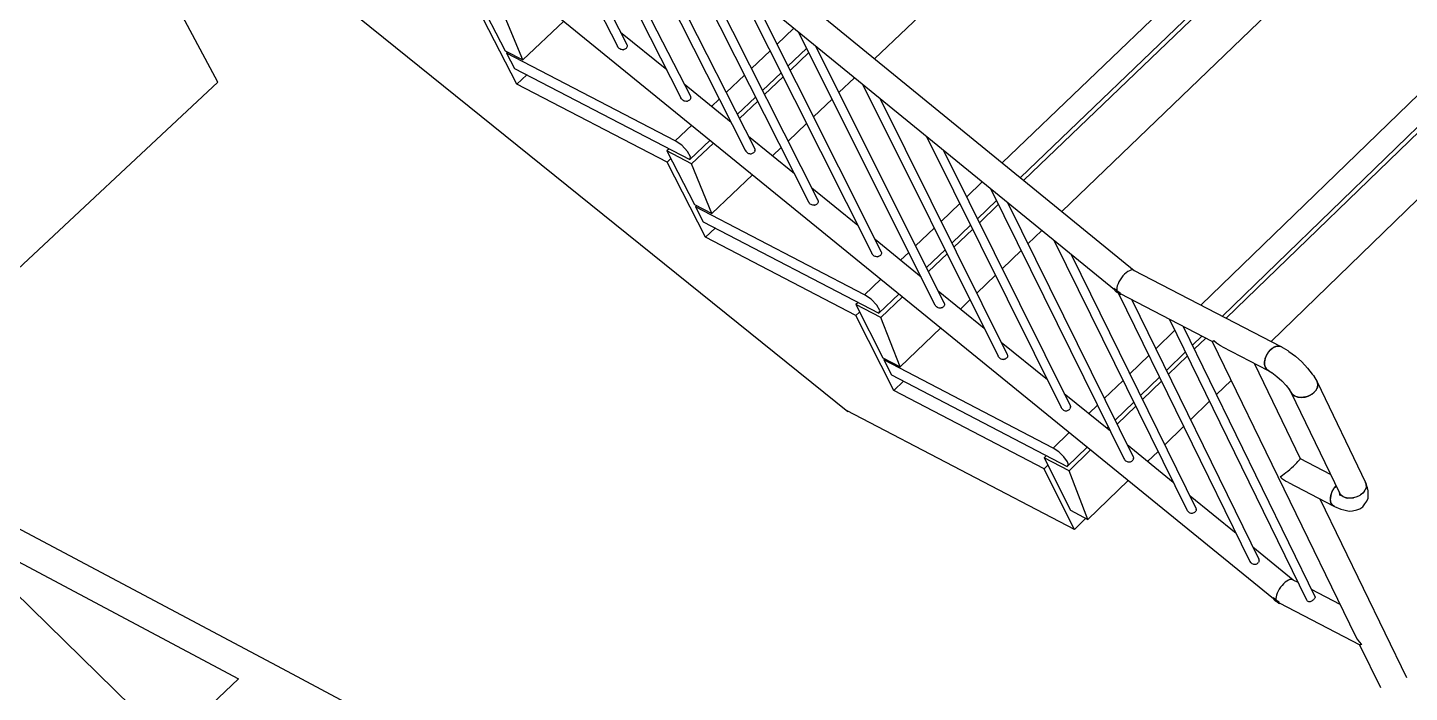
# Model space of a CAD drawing. Header units: millimetres. Extents: x 13967 to 26400, y -11617 to -3396.
# Drawn here: x 15631 to 16249, y -6576 to -6279 of the extents above; entities that cross this region are included whole.
import ezdxf

# ---------------------------------------------------------------- set-up
doc = ezdxf.new("R2010")
doc.units = ezdxf.units.MM
doc.header["$MEASUREMENT"] = 0
for name, color, linetype in [('NewA-Ee_25_10-M_WallsInternal', 7, 'Continuous'), ('NewA-Ee_30_40-M_Floors', 7, 'Continuous'), ('NewA-Ee_35_10-M_StairsInternal', 7, 'Continuous'), ('NewA-Ss_25_15_60_05-M_BalustradeAndGuardingSystems', 7, 'Continuous')]:
    doc.layers.add(name, color=color, linetype=linetype)

# ---------------------------------------------------------------- blocks, each defined once
blk = doc.blocks.new('Section Elem_60_1', base_point=(20019.04, -7720.32))
at = {"layer": 'NewA-Ee_25_10-M_WallsInternal', "linetype": 'Continuous'}
blk.add_line((15744.77, -6565.49), (15804.26, -6597.09), dxfattribs=at)
blk = doc.blocks.new('Section Elem_84_1', base_point=(20019.04, -7720.32))
at = {"layer": 'NewA-Ee_25_10-M_WallsInternal', "linetype": 'Continuous'}
for p, q in [((15516.43, -6444.28), (15516.36, -6444.15)), ((15506.21, -6453.6), (15488.14, -6470.44)), ((15644.82, -6696.2), (15506.21, -6453.6)), ((15506.21, -6453.6), (15725.19, -6570.05)), ((15623.4, -6716.66), (15478.79, -6465.46)), ((15478.79, -6465.46), (15488.14, -6470.44)), ((15488.14, -6470.44), (15627.45, -6712.79)), ((15603.3, -6490.3), (15603.37, -6490.37)), ((15593.13, -6499.85), (15720.14, -6624.25)), ((15735.28, -6560.44), (15735.35, -6560.57)), ((15744.77, -6565.49), (15744.84, -6565.61)), ((15725.19, -6570.05), (15707.23, -6587.15)), ((15725.16, -6619.45), (15707.23, -6587.15)), ((15707.23, -6587.15), (15716.73, -6592.21)), ((15716.73, -6592.21), (15729.52, -6615.28))]:
    blk.add_line(p, q, dxfattribs=at)
at = {"layer": 'NewA-Ee_25_10-M_WallsInternal', "linetype": 'Continuous', "flags": 128}
blk.add_lwpolyline([(15507.02, -6439.19), (15516.36, -6444.15), (15735.28, -6560.44), (15744.77, -6565.49)], dxfattribs=at)
blk = doc.blocks.new('Section Elem_100_1', base_point=(20019.04, -7720.32))
at = {"layer": 'NewA-Ee_25_10-M_WallsInternal', "linetype": 'Continuous'}
for q in [(15592.3, -6071.79), (15547.52, -6460.7)]:
    blk.add_line((15716.04, -6303.25), q, dxfattribs=at)
blk = doc.blocks.new('Section Elem_106_1', base_point=(20019.04, -7720.32))
at = {"layer": 'NewA-Ee_35_10-M_StairsInternal', "linetype": 'Continuous'}
for p, q in [((15641.21, -6163.34), (15997.7, -6450.46)), ((16131.21, -6177.1), (16009.66, -6292.79)), ((16191.91, -6219.33), (16066.69, -6339.34)), ((16199.92, -6225.91), (16074.79, -6345.95)), ((16201.39, -6227.12), (16076.28, -6347.17)), ((16214.03, -6245.04), (16093.34, -6361.09)), ((15831.98, -6265.04), (15844.53, -6289.27)), ((15849.75, -6304.11), (15832.13, -6270.09)), ((15852.34, -6293.33), (15843.04, -6270.78)), ((15870.72, -6276.02), (15852.34, -6293.33)), ((15973.56, -6279.2), (15965.99, -6286.38)), ((15979.25, -6288.27), (15970.92, -6296.19)), ((16274.82, -6287.4), (16155.5, -6402.94)), ((15844.53, -6289.27), (15852.34, -6293.33)), ((15845.55, -6289.8), (15845.05, -6290.28)), ((15920.55, -6329.49), (15845.05, -6290.28)), ((15845.05, -6290.28), (15848.61, -6297.15)), ((15962.88, -6289.33), (15954.6, -6297.18)), ((15980.16, -6290.09), (15971.83, -6298)), ((16282.75, -6293.91), (16165.12, -6407.92)), ((15848.61, -6297.15), (15927, -6337.89)), ((15854.1, -6300.01), (15849.75, -6304.11)), ((15951.51, -6300.12), (15943.3, -6307.91)), ((15967.81, -6299.13), (15959.55, -6306.98)), ((16284.2, -6295.1), (16166.88, -6408.83)), ((15916.85, -6338.98), (15849.75, -6304.11)), ((15968.72, -6300.95), (15960.46, -6308.8)), ((16000.68, -6301.33), (15993.71, -6307.97)), ((15940.21, -6310.84), (15936.75, -6314.12)), ((15956.45, -6309.92), (15948.26, -6317.7)), ((15957.37, -6311.73), (15949.18, -6319.51)), ((15990.6, -6310.93), (15982.3, -6318.83)), ((16296.54, -6312.74), (16186.94, -6419.21)), ((15927.87, -6322.54), (15920.55, -6329.49)), ((15945.18, -6320.63), (15944.97, -6320.82)), ((15979.2, -6321.78), (15970.97, -6329.61)), ((15923.46, -6331.51), (15920.55, -6329.49)), ((15926.06, -6334.21), (15923.46, -6331.51)), ((15936.1, -6329.24), (15927, -6337.89)), ((15937.63, -6330.49), (15927.85, -6339.76)), ((15917.76, -6333.08), (15916.78, -6334.01)), ((15927.85, -6339.76), (15916.78, -6334.01)), ((15916.78, -6334.01), (15929.05, -6357.99)), ((15918.52, -6337.4), (15916.85, -6338.98)), ((15927.4, -6336.63), (15926.06, -6334.21)), ((15927, -6337.89), (15927.4, -6336.63)), ((15967.88, -6332.55), (15963.96, -6336.29)), ((15934.09, -6372.65), (15916.85, -6338.98)), ((15936.87, -6362.06), (15927.85, -6339.76)), ((15955.1, -6344.71), (15936.87, -6362.06)), ((16057.76, -6347.9), (16050.8, -6354.57)), ((16064.06, -6356.25), (16055.64, -6364.33)), ((15929.05, -6357.99), (15936.87, -6362.06)), ((15930.05, -6358.51), (15929.56, -6358.98)), ((16005.15, -6398.32), (15929.56, -6358.98)), ((15929.56, -6358.98), (15933.04, -6365.79)), ((16047.7, -6357.54), (16039.34, -6365.55)), ((16064.95, -6358.05), (16056.53, -6366.12)), ((15933.04, -6365.79), (16011.53, -6406.64)), ((15938.37, -6368.57), (15934.09, -6372.65)), ((16036.26, -6368.5), (16027.97, -6376.44)), ((16052.55, -6367.29), (16044.2, -6375.3)), ((16001.29, -6407.67), (15934.09, -6372.65)), ((16053.44, -6369.09), (16045.1, -6377.09)), ((16084.43, -6369.65), (16078.21, -6375.64)), ((16024.9, -6379.39), (16021.22, -6382.92)), ((16041.12, -6378.25), (16032.85, -6386.19)), ((16042.02, -6380.05), (16033.74, -6387.98)), ((16075.12, -6378.61), (16066.73, -6386.67)), ((16012.41, -6391.36), (16005.15, -6398.32)), ((16029.78, -6389.14), (16029.35, -6389.55)), ((16063.65, -6389.64), (16055.33, -6397.63)), ((16008.06, -6400.33), (16005.15, -6398.32)), ((16020.55, -6397.99), (16011.53, -6406.64)), ((16022.05, -6399.21), (16012.36, -6408.5)), ((16002.24, -6401.81), (16001.27, -6402.73)), ((16012.36, -6408.5), (16001.27, -6402.73)), ((16001.27, -6402.73), (16013.27, -6426.47)), ((16010.64, -6403.02), (16008.06, -6400.33)), ((16011.95, -6405.41), (16010.64, -6403.02)), ((16011.53, -6406.64), (16011.95, -6405.41)), ((16052.26, -6400.59), (16047.97, -6404.71)), ((16002.96, -6406.07), (16001.29, -6407.67)), ((16018.19, -6441.11), (16001.29, -6407.67)), ((16021.1, -6430.55), (16012.36, -6408.5)), ((16039.18, -6413.16), (16021.1, -6430.55)), ((16143.87, -6414.2), (16135.31, -6422.49)), ((16155.93, -6416.83), (16151.71, -6420.92)), ((16157.68, -6417.74), (16152.57, -6422.69)), ((16148.62, -6423.92), (16140.07, -6432.2)), ((16013.27, -6426.47), (16021.1, -6430.55)), ((16014.25, -6426.98), (16013.77, -6427.45)), ((16089.45, -6466.89), (16013.77, -6427.45)), ((16013.77, -6427.45), (16017.17, -6434.18)), ((16132.22, -6425.48), (16123.78, -6433.65)), ((16149.48, -6425.69), (16140.94, -6433.98)), ((16017.17, -6434.18), (16095.76, -6475.15)), ((16120.71, -6436.62), (16112.34, -6444.73)), ((16136.99, -6435.19), (16128.56, -6443.36)), ((16169, -6436.65), (16162.47, -6442.99)), ((16022.5, -6436.96), (16018.19, -6441.11)), ((16085.45, -6476.19), (16018.19, -6441.11)), ((16137.86, -6436.96), (16129.43, -6445.13)), ((16109.28, -6447.69), (16105.38, -6451.47)), ((16125.49, -6446.33), (16117.14, -6454.43)), ((16126.36, -6448.1), (16118.01, -6456.2)), ((16159.39, -6445.98), (16150.87, -6454.26)), ((16096.64, -6459.93), (16089.45, -6466.89)), ((16114.08, -6457.39), (16113.43, -6458.02)), ((16114.96, -6459.16), (16114.9, -6459.22)), ((16147.8, -6457.24), (16139.4, -6465.4)), ((16091.95, -6468.57), (16089.45, -6466.89)), ((16104.69, -6466.49), (16095.76, -6475.15)), ((16086.41, -6470.28), (16085.46, -6471.2)), ((16096.56, -6476.99), (16085.46, -6471.2)), ((16085.46, -6471.2), (16097.19, -6494.69)), ((16094.31, -6470.83), (16091.95, -6468.57)), ((16095.87, -6473.07), (16094.31, -6470.83)), ((16096.25, -6474.45), (16095.87, -6473.07)), ((16106.16, -6467.69), (16096.56, -6476.99)), ((16136.34, -6468.37), (16131.69, -6472.89)), ((16087.14, -6474.56), (16085.45, -6476.19)), ((16099.04, -6503.39), (16085.45, -6476.19)), ((16095.76, -6475.15), (16096.25, -6474.45)), ((16105.03, -6498.79), (16096.56, -6476.99)), ((16122.96, -6481.36), (16105.03, -6498.79)), ((16097.19, -6494.69), (16105.03, -6498.79))]:
    blk.add_line(p, q, dxfattribs=at)
blk = doc.blocks.new('Section Elem_111_1', base_point=(20019.04, -7720.32))
at = {"layer": 'NewA-Ee_30_40-M_Floors', "linetype": 'Continuous'}
for p, q in [((16098.97, -6503.26), (15997.35, -6450.18)), ((16104.08, -6498.29), (16098.97, -6503.26))]:
    blk.add_line(p, q, dxfattribs=at)
blk = doc.blocks.new('Section Elem_245_1', base_point=(20019.04, -7720.32))
at = {"layer": 'NewA-Ss_25_15_60_05-M_BalustradeAndGuardingSystems', "linetype": 'Continuous'}
for p, q in [((15675, -6019.66), (16125.74, -6387.53)), ((16116.86, -6396.11), (15660.6, -6023.89)), ((16188.02, -6534.33), (15575.38, -6035.58)), ((15831.22, -6163.08), (15894.71, -6287.23)), ((15839.17, -6169.57), (15898.91, -6286.51)), ((15860.06, -6186.61), (15923.07, -6310.33)), ((15867.98, -6193.07), (15927.26, -6309.6)), ((15889.3, -6210.47), (15951.84, -6333.75)), ((15897.19, -6216.9), (15956.02, -6333.02)), ((15918.07, -6233.94), (15980.13, -6356.79)), ((15925.92, -6240.34), (15984.31, -6356.06)), ((15946.81, -6257.38), (16008.39, -6379.81)), ((15954.62, -6263.75), (16012.56, -6379.07)), ((15916.68, -6297.78), (15896.11, -6281.03)), ((15975.51, -6280.79), (16036.62, -6402.79)), ((15894.91, -6287.6), (15894.71, -6287.23)), ((15895.17, -6287.92), (15894.91, -6287.6)), ((15895.47, -6288.21), (15895.17, -6287.92)), ((15895.81, -6288.45), (15895.47, -6288.21)), ((15896.17, -6288.62), (15895.81, -6288.45)), ((15898.3, -6288.4), (15897.99, -6288.57)), ((15898.55, -6288.17), (15898.3, -6288.4)), ((15898.77, -6287.95), (15898.55, -6288.17)), ((15898.93, -6287.69), (15898.77, -6287.95)), ((15898.91, -6286.51), (15899.01, -6286.81)), ((15899.01, -6287.39), (15898.93, -6287.69)), ((15899.01, -6286.81), (15899.05, -6287.11)), ((15899.02, -6287.32), (15899.01, -6287.39)), ((15899.05, -6287.11), (15899.02, -6287.32)), ((15983.28, -6287.14), (16040.78, -6402.05)), ((15896.55, -6288.74), (15896.17, -6288.62)), ((15896.93, -6288.78), (15896.55, -6288.74)), ((15897.3, -6288.76), (15896.93, -6288.78)), ((15897.3, -6288.76), (15897.57, -6288.69)), ((15897.65, -6288.68), (15897.57, -6288.69)), ((15897.99, -6288.57), (15897.65, -6288.68)), ((15945.49, -6321.25), (15924.48, -6304.14)), ((16004.17, -6304.18), (16064.81, -6425.75)), ((15923.28, -6310.69), (15923.07, -6310.33)), ((15923.54, -6311.02), (15923.28, -6310.69)), ((15923.84, -6311.31), (15923.54, -6311.02)), ((15924.18, -6311.54), (15923.84, -6311.31)), ((15924.54, -6311.72), (15924.18, -6311.54)), ((15924.91, -6311.83), (15924.54, -6311.72)), ((15925.29, -6311.88), (15924.91, -6311.83)), ((15925.66, -6311.85), (15925.29, -6311.88)), ((15925.66, -6311.85), (15925.93, -6311.79)), ((15926.02, -6311.77), (15925.93, -6311.79)), ((15926.36, -6311.66), (15926.02, -6311.77)), ((15926.66, -6311.49), (15926.36, -6311.66)), ((15926.91, -6311.27), (15926.66, -6311.49)), ((15927.13, -6311.04), (15926.91, -6311.27)), ((15927.28, -6310.78), (15927.13, -6311.04)), ((15927.19, -6309.48), (15927.26, -6309.6)), ((15927.26, -6309.6), (15927.37, -6309.91)), ((15927.37, -6310.49), (15927.28, -6310.78)), ((15927.37, -6309.91), (15927.41, -6310.2)), ((15927.38, -6310.41), (15927.37, -6310.49)), ((15927.41, -6310.2), (15927.38, -6310.41)), ((16011.91, -6310.49), (16068.97, -6425)), ((15973.84, -6344.33), (15953.26, -6327.58)), ((16032.8, -6327.53), (16092.97, -6448.68)), ((15951.84, -6333.75), (15952.04, -6334.11)), ((15952.04, -6334.11), (15952.3, -6334.44)), ((15952.3, -6334.44), (15952.6, -6334.73)), ((15952.6, -6334.73), (15952.94, -6334.96)), ((15952.94, -6334.96), (15953.3, -6335.14)), ((15953.3, -6335.14), (15953.68, -6335.25)), ((15953.68, -6335.25), (15954.05, -6335.3)), ((15954.05, -6335.3), (15954.42, -6335.27)), ((15954.42, -6335.27), (15954.69, -6335.21)), ((15954.69, -6335.21), (15954.78, -6335.19)), ((15954.78, -6335.19), (15955.12, -6335.08)), ((15955.12, -6335.08), (15955.42, -6334.91)), ((15955.42, -6334.91), (15955.67, -6334.69)), ((15955.67, -6334.69), (15955.89, -6334.46)), ((15956.04, -6334.2), (15955.89, -6334.46)), ((15956.02, -6333.02), (15956.13, -6333.32)), ((15956.13, -6333.91), (15956.04, -6334.2)), ((15956.13, -6333.32), (15956.16, -6333.62)), ((15956.13, -6333.83), (15956.16, -6333.62)), ((15956.13, -6333.83), (15956.13, -6333.91)), ((16040.5, -6333.82), (16097.12, -6447.92)), ((16002.15, -6367.39), (15981.57, -6350.63)), ((15984.24, -6355.94), (15984.31, -6356.06)), ((15984.31, -6356.06), (15984.42, -6356.36)), ((15984.42, -6356.36), (15984.45, -6356.66)), ((16061.39, -6350.86), (16121.1, -6471.58)), ((15980.13, -6356.79), (15980.1, -6356.72)), ((15980.34, -6357.15), (15980.13, -6356.79)), ((15980.59, -6357.48), (15980.34, -6357.15)), ((15980.9, -6357.77), (15980.59, -6357.48)), ((15981.23, -6358), (15980.9, -6357.77)), ((15981.59, -6358.18), (15981.23, -6358)), ((15981.97, -6358.29), (15981.59, -6358.18)), ((15982.35, -6358.34), (15981.97, -6358.29)), ((15982.72, -6358.31), (15982.35, -6358.34)), ((15982.72, -6358.31), (15982.98, -6358.24)), ((15983.07, -6358.23), (15982.98, -6358.24)), ((15983.41, -6358.12), (15983.07, -6358.23)), ((15983.71, -6357.95), (15983.41, -6358.12)), ((15983.96, -6357.72), (15983.71, -6357.95)), ((15984.18, -6357.5), (15983.96, -6357.72)), ((15984.33, -6357.24), (15984.18, -6357.5)), ((15984.42, -6356.94), (15984.33, -6357.24)), ((15984.45, -6356.66), (15984.42, -6356.87)), ((15984.42, -6356.87), (15984.42, -6356.94)), ((16069.06, -6357.11), (16125.23, -6470.82)), ((16030.42, -6390.42), (16009.84, -6373.66)), ((16089.95, -6374.15), (16149.19, -6494.45)), ((16008.39, -6379.81), (16008.36, -6379.73)), ((16008.6, -6380.17), (16008.39, -6379.81)), ((16008.86, -6380.49), (16008.6, -6380.17)), ((16009.16, -6380.78), (16008.86, -6380.49)), ((16009.49, -6381.01), (16009.16, -6380.78)), ((16009.85, -6381.19), (16009.49, -6381.01)), ((16011.66, -6381.13), (16011.33, -6381.24)), ((16011.96, -6380.96), (16011.66, -6381.13)), ((16012.21, -6380.73), (16011.96, -6380.96)), ((16012.43, -6380.51), (16012.21, -6380.73)), ((16012.59, -6380.24), (16012.43, -6380.51)), ((16012.56, -6379.07), (16012.67, -6379.37)), ((16012.67, -6379.95), (16012.59, -6380.24)), ((16012.67, -6379.37), (16012.71, -6379.66)), ((16012.68, -6379.87), (16012.67, -6379.95)), ((16012.71, -6379.66), (16012.68, -6379.87)), ((16097.58, -6380.38), (16153.32, -6493.69)), ((16010.23, -6381.3), (16009.85, -6381.19)), ((16010.61, -6381.35), (16010.23, -6381.3)), ((16010.97, -6381.32), (16010.61, -6381.35)), ((16010.97, -6381.32), (16011.24, -6381.25)), ((16011.33, -6381.24), (16011.24, -6381.25)), ((16124.84, -6387.26), (16124.24, -6387.35)), ((16125.36, -6387.33), (16124.84, -6387.26)), ((16118.46, -6393.43), (16118.14, -6394.3)), ((16118.88, -6392.52), (16118.46, -6393.43)), ((16119.41, -6391.61), (16118.88, -6392.52)), ((16120.01, -6390.73), (16119.41, -6391.61)), ((16120.68, -6389.9), (16120.01, -6390.73)), ((16121.4, -6389.16), (16120.68, -6389.9)), ((16122.13, -6388.51), (16121.4, -6389.16)), ((16122.87, -6387.98), (16122.13, -6388.51)), ((16123.58, -6387.59), (16122.87, -6387.98)), ((16124.24, -6387.35), (16123.58, -6387.59)), ((16125.44, -6387.38), (16125.36, -6387.33)), ((16125.36, -6387.33), (16191.18, -6421.41)), ((16058.66, -6413.42), (16038.08, -6396.66)), ((16116.58, -6395.55), (16116.7, -6395.86)), ((16116.58, -6395.55), (16116.85, -6395.98)), ((16117.94, -6396.5), (16116.58, -6395.55)), ((16116.7, -6395.86), (16117.1, -6396.49)), ((16117.1, -6396.49), (16117.61, -6396.97)), ((16117.61, -6396.97), (16118.23, -6397.3)), ((16117.95, -6395.12), (16117.88, -6395.86)), ((16117.88, -6395.86), (16117.94, -6396.5)), ((16117.94, -6396.5), (16119.31, -6397.39)), ((16118.13, -6397.02), (16117.94, -6396.5)), ((16118.14, -6394.3), (16117.95, -6395.12)), ((16118.43, -6397.39), (16118.13, -6397.02)), ((16118.47, -6397.42), (16118.23, -6397.3)), ((16118.43, -6397.39), (16119.29, -6398.09)), ((16118.47, -6397.42), (16177.24, -6517.3)), ((16119.25, -6397.57), (16119.2, -6397.9)), ((16119.2, -6397.9), (16119.29, -6398.09)), ((16119.31, -6397.39), (16119.25, -6397.57)), ((16119.31, -6397.39), (16119.28, -6397.62)), ((16119.35, -6397.87), (16119.28, -6397.62)), ((16119.29, -6398.09), (16119.5, -6398.15)), ((16119.54, -6397.98), (16119.35, -6397.87)), ((16119.5, -6398.15), (16119.75, -6398.09)), ((16160.52, -6419.21), (16119.54, -6397.98)), ((16036.83, -6403.15), (16036.62, -6402.79)), ((16037.08, -6403.48), (16036.83, -6403.15)), ((16037.38, -6403.76), (16037.08, -6403.48)), ((16037.72, -6404), (16037.38, -6403.76)), ((16038.08, -6404.17), (16037.72, -6404)), ((16038.45, -6404.28), (16038.08, -6404.17)), ((16038.83, -6404.33), (16038.45, -6404.28)), ((16039.2, -6404.3), (16038.83, -6404.33)), ((16039.2, -6404.3), (16039.46, -6404.24)), ((16039.55, -6404.22), (16039.46, -6404.24)), ((16039.89, -6404.11), (16039.55, -6404.22)), ((16040.18, -6403.94), (16039.89, -6404.11)), ((16040.44, -6403.71), (16040.18, -6403.94)), ((16040.65, -6403.49), (16040.44, -6403.71)), ((16040.81, -6403.22), (16040.65, -6403.49)), ((16040.72, -6401.93), (16040.78, -6402.05)), ((16040.78, -6402.05), (16040.89, -6402.35)), ((16040.89, -6402.93), (16040.81, -6403.22)), ((16040.89, -6402.35), (16040.93, -6402.64)), ((16040.9, -6402.86), (16040.89, -6402.93)), ((16040.93, -6402.64), (16040.9, -6402.86)), ((16124.58, -6400.59), (16181.37, -6516.53)), ((16141.51, -6409.36), (16202.7, -6534.71)), ((16147.62, -6412.53), (16206.47, -6533.23)), ((16086.87, -6436.39), (16066.29, -6419.63)), ((16160.63, -6419.26), (16160.52, -6419.21)), ((16160.52, -6419.21), (16224.63, -6551.03)), ((16160.9, -6419.18), (16160.63, -6419.26)), ((16161.3, -6418.97), (16160.9, -6419.18)), ((16162.5, -6420.01), (16161.3, -6418.97)), ((16163.78, -6420.89), (16162.5, -6420.01)), ((16165.12, -6421.6), (16163.78, -6420.89)), ((16165.12, -6421.6), (16185.28, -6432.04)), ((16184.8, -6425.48), (16185.52, -6424.27)), ((16185.52, -6424.27), (16185.32, -6424.55)), ((16185.52, -6424.27), (16185.73, -6423.98)), ((16185.52, -6424.27), (16185.61, -6424.11)), ((16185.73, -6423.98), (16185.61, -6424.11)), ((16185.73, -6423.98), (16186.63, -6422.93)), ((16185.93, -6423.69), (16185.73, -6423.98)), ((16186.63, -6422.93), (16185.93, -6423.69)), ((16186.63, -6422.93), (16187.64, -6422.12)), ((16187.38, -6422.29), (16186.63, -6422.93)), ((16187.64, -6422.12), (16187.38, -6422.29)), ((16187.64, -6422.12), (16187.9, -6421.96)), ((16187.64, -6422.12), (16187.77, -6422.02)), ((16187.9, -6421.96), (16187.77, -6422.02)), ((16187.9, -6421.96), (16188.96, -6421.44)), ((16188.16, -6421.79), (16187.9, -6421.96)), ((16188.96, -6421.44), (16188.16, -6421.79)), ((16188.96, -6421.44), (16190, -6421.25)), ((16189.75, -6421.26), (16188.96, -6421.44)), ((16190, -6421.25), (16189.75, -6421.26)), ((16190.13, -6421.23), (16190, -6421.25)), ((16190, -6421.25), (16190.24, -6421.25)), ((16190.24, -6421.25), (16190.13, -6421.23)), ((16190.49, -6421.25), (16190.24, -6421.25)), ((16190.24, -6421.25), (16191.18, -6421.41)), ((16191.18, -6421.41), (16190.49, -6421.25)), ((16191.79, -6421.73), (16191.18, -6421.41)), ((16191.18, -6421.41), (16194.33, -6423.29)), ((16191.89, -6421.83), (16191.79, -6421.73)), ((16194.9, -6423.66), (16194.33, -6423.29)), ((16194.9, -6423.66), (16197.84, -6425.85)), ((16064.81, -6425.75), (16064.78, -6425.66)), ((16065.02, -6426.11), (16064.81, -6425.75)), ((16065.27, -6426.43), (16065.02, -6426.11)), ((16065.58, -6426.72), (16065.27, -6426.43)), ((16065.91, -6426.95), (16065.58, -6426.72)), ((16066.27, -6427.13), (16065.91, -6426.95)), ((16066.64, -6427.24), (16066.27, -6427.13)), ((16067.02, -6427.28), (16066.64, -6427.24)), ((16067.39, -6427.26), (16067.02, -6427.28)), ((16067.39, -6427.26), (16067.65, -6427.19)), ((16067.74, -6427.18), (16067.65, -6427.19)), ((16068.08, -6427.06), (16067.74, -6427.18)), ((16068.37, -6426.89), (16068.08, -6427.06)), ((16068.62, -6426.67), (16068.37, -6426.89)), ((16068.84, -6426.44), (16068.62, -6426.67)), ((16068.99, -6426.18), (16068.84, -6426.44)), ((16068.97, -6425), (16069.07, -6425.3)), ((16069.08, -6425.88), (16068.99, -6426.18)), ((16069.07, -6425.3), (16069.11, -6425.6)), ((16069.11, -6425.6), (16069.08, -6425.81)), ((16069.08, -6425.81), (16069.08, -6425.88)), ((16179.27, -6428.93), (16199.89, -6471.48)), ((16183.98, -6428.41), (16183.97, -6429.33)), ((16183.97, -6429.33), (16184.02, -6429.61)), ((16183.98, -6428.41), (16184.21, -6427.11)), ((16184.12, -6427.44), (16183.98, -6428.41)), ((16184.02, -6429.61), (16183.98, -6428.41)), ((16184.06, -6429.9), (16184.02, -6429.61)), ((16184.02, -6429.61), (16184.02, -6429.77)), ((16184.02, -6429.77), (16184.06, -6429.9)), ((16184.06, -6429.9), (16184.11, -6430.18)), ((16184.38, -6430.93), (16184.06, -6429.9)), ((16184.11, -6430.18), (16184.38, -6430.93)), ((16184.21, -6427.11), (16184.12, -6427.44)), ((16184.21, -6427.11), (16184.31, -6426.78)), ((16184.21, -6427.11), (16184.24, -6426.95)), ((16184.31, -6426.78), (16184.24, -6426.95)), ((16184.31, -6426.78), (16184.8, -6425.48)), ((16184.4, -6426.46), (16184.31, -6426.78)), ((16184.8, -6425.48), (16184.4, -6426.46)), ((16185.32, -6424.55), (16184.8, -6425.48)), ((16197.84, -6425.85), (16200.68, -6428.38)), ((16200.68, -6428.38), (16203.23, -6431.09)), ((16184.38, -6430.93), (16184.77, -6431.55)), ((16184.94, -6431.71), (16184.38, -6430.93)), ((16184.77, -6431.55), (16184.94, -6431.71)), ((16185.11, -6431.87), (16184.94, -6431.71)), ((16184.94, -6431.71), (16185.01, -6431.81)), ((16185.11, -6431.87), (16185.01, -6431.81)), ((16185.11, -6431.87), (16185.28, -6432.03)), ((16185.89, -6432.36), (16185.11, -6431.87)), ((16185.28, -6432.03), (16185.89, -6432.36)), ((16185.89, -6432.36), (16187.36, -6433.24)), ((16187.2, -6433.12), (16187.29, -6433.17)), ((16187.2, -6433.12), (16189.47, -6434.81)), ((16189.47, -6434.81), (16191.66, -6436.76)), ((16203.23, -6431.09), (16205.31, -6433.77)), ((16205.31, -6433.77), (16205.85, -6434.49)), ((16205.85, -6434.49), (16207.47, -6437.24)), ((16115.04, -6459.33), (16094.46, -6442.57)), ((16191.66, -6436.76), (16193.63, -6438.85)), ((16193.63, -6438.85), (16195.23, -6440.92)), ((16194.73, -6440.27), (16195.67, -6441.86)), ((16195.23, -6440.92), (16195.15, -6440.81)), ((16195.65, -6441.82), (16195.65, -6441.81)), ((16195.66, -6441.82), (16195.67, -6441.86)), ((16195.67, -6441.86), (16196.28, -6442.73)), ((16196.09, -6442.53), (16195.67, -6441.86)), ((16195.67, -6441.86), (16217.44, -6486.91)), ((16196.28, -6442.73), (16196.09, -6442.53)), ((16196.36, -6442.84), (16196.28, -6442.73)), ((16196.28, -6442.73), (16196.48, -6442.92)), ((16196.48, -6442.92), (16196.36, -6442.84)), ((16204.78, -6442.99), (16205.09, -6442.8)), ((16204.95, -6442.9), (16204.78, -6442.99)), ((16205.09, -6442.8), (16204.95, -6442.9)), ((16205.09, -6442.8), (16206.18, -6441.94)), ((16205.09, -6442.8), (16205.39, -6442.6)), ((16206.18, -6441.94), (16205.39, -6442.6)), ((16206.18, -6441.94), (16206.99, -6440.94)), ((16206.83, -6441.2), (16206.18, -6441.94)), ((16206.99, -6440.94), (16206.83, -6441.2)), ((16206.99, -6440.94), (16207.16, -6440.67)), ((16207.1, -6440.81), (16206.99, -6440.94)), ((16207.16, -6440.67), (16207.1, -6440.81)), ((16207.16, -6440.67), (16207.64, -6439.6)), ((16207.16, -6440.67), (16207.32, -6440.41)), ((16207.64, -6439.6), (16207.32, -6440.41)), ((16207.39, -6437.12), (16207.41, -6437.14)), ((16207.47, -6437.24), (16207.4, -6437.14)), ((16207.73, -6438.25), (16207.47, -6437.24)), ((16207.47, -6437.24), (16229.17, -6482.31)), ((16207.47, -6437.24), (16207.71, -6437.99)), ((16207.64, -6439.6), (16207.75, -6438.51)), ((16207.77, -6438.78), (16207.64, -6439.6)), ((16207.73, -6438.25), (16207.71, -6437.99)), ((16207.73, -6438.25), (16207.76, -6438.38)), ((16207.75, -6438.51), (16207.73, -6438.25)), ((16207.76, -6438.38), (16207.75, -6438.51)), ((16207.75, -6438.51), (16207.77, -6438.78)), ((16092.94, -6448.59), (16092.97, -6448.68)), ((16092.97, -6448.68), (16093.18, -6449.03)), ((16093.18, -6449.03), (16093.43, -6449.36)), ((16097.05, -6447.82), (16097.12, -6447.92)), ((16097.12, -6447.92), (16097.23, -6448.23)), ((16097.23, -6448.81), (16097.14, -6449.1)), ((16097.23, -6448.23), (16097.26, -6448.52)), ((16097.24, -6448.73), (16097.23, -6448.81)), ((16097.24, -6448.73), (16097.26, -6448.52)), ((16196.48, -6442.92), (16197.41, -6443.59)), ((16196.48, -6442.92), (16196.68, -6443.12)), ((16197.41, -6443.59), (16196.68, -6443.12)), ((16197.41, -6443.59), (16198.6, -6444.02)), ((16198.28, -6443.95), (16197.41, -6443.59)), ((16198.6, -6444.02), (16198.28, -6443.95)), ((16198.75, -6444.07), (16198.6, -6444.02)), ((16198.6, -6444.02), (16198.92, -6444.09)), ((16198.92, -6444.09), (16198.75, -6444.07)), ((16198.92, -6444.09), (16200.28, -6444.25)), ((16198.92, -6444.09), (16199.24, -6444.17)), ((16200.28, -6444.25), (16199.24, -6444.17)), ((16200.28, -6444.25), (16201.71, -6444.11)), ((16201.35, -6444.18), (16200.28, -6444.25)), ((16201.71, -6444.11), (16201.35, -6444.18)), ((16201.71, -6444.11), (16202.07, -6444.05)), ((16201.89, -6444.1), (16201.71, -6444.11)), ((16202.07, -6444.05), (16201.89, -6444.1)), ((16202.07, -6444.05), (16203.49, -6443.64)), ((16202.07, -6444.05), (16202.43, -6443.98)), ((16203.49, -6443.64), (16202.43, -6443.98)), ((16203.49, -6443.64), (16204.78, -6442.99)), ((16204.48, -6443.18), (16203.49, -6443.64)), ((16204.78, -6442.99), (16204.48, -6443.18)), ((16093.43, -6449.36), (16093.73, -6449.65)), ((16093.73, -6449.65), (16094.07, -6449.88)), ((16094.07, -6449.88), (16094.43, -6450.05)), ((16094.43, -6450.05), (16094.8, -6450.16)), ((16094.8, -6450.16), (16095.18, -6450.21)), ((16095.18, -6450.21), (16095.54, -6450.19)), ((16095.54, -6450.19), (16095.81, -6450.12)), ((16095.81, -6450.12), (16095.89, -6450.1)), ((16095.89, -6450.1), (16096.23, -6449.99)), ((16096.23, -6449.99), (16096.53, -6449.82)), ((16096.53, -6449.82), (16096.78, -6449.59)), ((16096.78, -6449.59), (16096.99, -6449.37)), ((16097.14, -6449.1), (16096.99, -6449.37)), ((16143.18, -6482.25), (16122.6, -6465.49)), ((16121.1, -6471.58), (16121.3, -6471.94)), ((16121.3, -6471.94), (16121.56, -6472.26)), ((16121.56, -6472.26), (16121.86, -6472.55)), ((16121.86, -6472.55), (16122.19, -6472.78)), ((16122.19, -6472.78), (16122.55, -6472.95)), ((16122.55, -6472.95), (16122.92, -6473.06)), ((16122.92, -6473.06), (16123.3, -6473.11)), ((16123.3, -6473.11), (16123.66, -6473.08)), ((16123.66, -6473.08), (16123.93, -6473.01)), ((16123.93, -6473.01), (16124.01, -6473)), ((16124.01, -6473), (16124.35, -6472.89)), ((16124.35, -6472.89), (16124.65, -6472.71)), ((16124.65, -6472.71), (16124.9, -6472.49)), ((16124.9, -6472.49), (16125.11, -6472.26)), ((16125.26, -6472), (16125.11, -6472.26)), ((16125.17, -6470.72), (16125.23, -6470.82)), ((16125.23, -6470.82), (16125.34, -6471.12)), ((16125.35, -6471.71), (16125.26, -6472)), ((16125.34, -6471.12), (16125.38, -6471.42)), ((16125.35, -6471.63), (16125.38, -6471.42)), ((16125.35, -6471.63), (16125.35, -6471.71)), ((16197.66, -6474.21), (16198.34, -6473.53)), ((16198.34, -6473.53), (16198.91, -6472.92)), ((16198.91, -6472.92), (16199.36, -6472.4)), ((16199.36, -6472.4), (16199.68, -6471.98)), ((16199.68, -6471.98), (16199.86, -6471.67)), ((16199.86, -6471.67), (16199.89, -6471.48)), ((16199.89, -6471.48), (16213.37, -6478.48)), ((16191.08, -6479.61), (16191.38, -6479.42)), ((16191.36, -6480.18), (16191.08, -6479.61)), ((16191.08, -6479.61), (16191.19, -6479.92)), ((16191.19, -6479.92), (16191.36, -6480.18)), ((16191.38, -6479.42), (16192.02, -6478.99)), ((16192.02, -6478.99), (16192.75, -6478.45)), ((16192.75, -6478.45), (16193.54, -6477.83)), ((16193.54, -6477.83), (16194.38, -6477.15)), ((16194.38, -6477.15), (16195.24, -6476.42)), ((16195.24, -6476.42), (16196.09, -6475.68)), ((16196.09, -6475.68), (16196.91, -6474.93)), ((16196.91, -6474.93), (16197.66, -6474.21)), ((16192.04, -6480.77), (16191.36, -6480.18)), ((16193.31, -6481.65), (16192.04, -6480.77)), ((16194.64, -6482.34), (16193.31, -6481.65)), ((16194.64, -6482.34), (16214.67, -6492.75)), ((16214.21, -6486.28), (16214.92, -6485.07)), ((16214.72, -6485.35), (16214.21, -6486.28)), ((16214.92, -6485.07), (16214.72, -6485.35)), ((16214.92, -6485.07), (16215.12, -6484.78)), ((16214.92, -6485.07), (16215.01, -6484.92)), ((16215.12, -6484.78), (16215.01, -6484.92)), ((16215.12, -6484.78), (16215.95, -6483.82)), ((16215.33, -6484.5), (16215.12, -6484.78)), ((16215.95, -6483.82), (16215.33, -6484.5)), ((16228.71, -6485.99), (16227.9, -6486.99)), ((16228.71, -6485.99), (16228.54, -6486.26)), ((16228.87, -6485.73), (16228.71, -6485.99)), ((16228.71, -6485.99), (16228.81, -6485.87)), ((16228.81, -6485.87), (16228.87, -6485.73)), ((16229.34, -6484.66), (16228.87, -6485.73)), ((16228.87, -6485.73), (16229.03, -6485.47)), ((16229.34, -6484.66), (16229.03, -6485.47)), ((16229.13, -6482.24), (16229.17, -6482.31)), ((16229.99, -6484.63), (16229.17, -6482.31)), ((16229.17, -6482.31), (16229.43, -6483.32)), ((16229.17, -6482.31), (16229.41, -6483.05)), ((16229.45, -6483.58), (16229.34, -6484.66)), ((16229.47, -6483.84), (16229.34, -6484.66)), ((16229.43, -6483.32), (16229.41, -6483.05)), ((16229.47, -6483.44), (16229.43, -6483.32)), ((16229.43, -6483.32), (16229.45, -6483.58)), ((16229.45, -6483.58), (16229.47, -6483.44)), ((16229.45, -6483.58), (16229.47, -6483.84)), ((16230.36, -6485.95), (16229.99, -6484.63)), ((16230.34, -6487.85), (16230.36, -6485.95)), ((16171.28, -6505.14), (16150.7, -6488.38)), ((16208.69, -6489.64), (16247.36, -6569.44)), ((16213.39, -6489.18), (16213.38, -6490.09)), ((16213.38, -6490.09), (16213.42, -6490.37)), ((16213.39, -6489.18), (16213.62, -6487.89)), ((16213.53, -6488.22), (16213.39, -6489.18)), ((16213.42, -6490.37), (16213.39, -6489.18)), ((16213.47, -6490.64), (16213.42, -6490.37)), ((16213.42, -6490.37), (16213.43, -6490.52)), ((16213.47, -6490.64), (16213.43, -6490.52)), ((16213.78, -6491.66), (16213.47, -6490.64)), ((16213.47, -6490.64), (16213.51, -6490.92)), ((16213.51, -6490.92), (16213.78, -6491.66)), ((16213.62, -6487.89), (16213.53, -6488.22)), ((16213.62, -6487.89), (16213.71, -6487.57)), ((16213.65, -6487.73), (16213.62, -6487.89)), ((16213.71, -6487.57), (16213.65, -6487.73)), ((16213.71, -6487.57), (16214.21, -6486.28)), ((16213.81, -6487.24), (16213.71, -6487.57)), ((16213.78, -6491.66), (16214.16, -6492.27)), ((16214.33, -6492.43), (16213.78, -6491.66)), ((16214.21, -6486.28), (16213.81, -6487.24)), ((16214.16, -6492.27), (16214.33, -6492.43)), ((16218.06, -6487.78), (16217.44, -6486.91)), ((16217.94, -6488.3), (16217.44, -6486.91)), ((16217.86, -6487.59), (16217.44, -6486.91)), ((16217.57, -6487.88), (16217.57, -6487.28)), ((16217.57, -6487.78), (16217.57, -6487.88)), ((16218.06, -6487.78), (16217.86, -6487.59)), ((16217.91, -6488.19), (16217.94, -6488.3)), ((16218.06, -6487.78), (16218.14, -6487.89)), ((16218.25, -6487.97), (16218.06, -6487.78)), ((16218.14, -6487.89), (16218.25, -6487.97)), ((16219.18, -6488.64), (16218.25, -6487.97)), ((16218.45, -6488.17), (16218.25, -6487.97)), ((16219.18, -6488.64), (16218.45, -6488.17)), ((16220.36, -6489.07), (16219.18, -6488.64)), ((16220.04, -6489), (16219.18, -6488.64)), ((16220.36, -6489.07), (16220.04, -6489)), ((16220.36, -6489.07), (16220.51, -6489.12)), ((16220.68, -6489.14), (16220.36, -6489.07)), ((16220.51, -6489.12), (16220.68, -6489.14)), ((16222.03, -6489.3), (16220.68, -6489.14)), ((16220.68, -6489.14), (16221, -6489.22)), ((16222.03, -6489.3), (16221, -6489.22)), ((16223.46, -6489.17), (16222.03, -6489.3)), ((16223.1, -6489.23), (16222.03, -6489.3)), ((16223.46, -6489.17), (16223.1, -6489.23)), ((16223.81, -6489.1), (16223.46, -6489.17)), ((16223.46, -6489.17), (16223.64, -6489.15)), ((16223.64, -6489.15), (16223.81, -6489.1)), ((16225.22, -6488.69), (16223.81, -6489.1)), ((16224.17, -6489.03), (16223.81, -6489.1)), ((16225.22, -6488.69), (16224.17, -6489.03)), ((16226.51, -6488.04), (16225.22, -6488.69)), ((16226.21, -6488.23), (16225.22, -6488.69)), ((16226.51, -6488.04), (16226.21, -6488.23)), ((16226.81, -6487.85), (16226.51, -6488.04)), ((16226.51, -6488.04), (16226.67, -6487.96)), ((16226.67, -6487.96), (16226.81, -6487.85)), ((16227.9, -6486.99), (16226.81, -6487.85)), ((16227.11, -6487.66), (16226.81, -6487.85)), ((16227.9, -6486.99), (16227.11, -6487.66)), ((16227.85, -6493.15), (16228.87, -6491.87)), ((16228.54, -6486.26), (16227.9, -6486.99)), ((16228.87, -6491.87), (16229.77, -6490.69)), ((16229.77, -6490.69), (16230.27, -6489.32)), ((16230.27, -6489.32), (16230.34, -6487.85)), ((16149.19, -6494.45), (16149.39, -6494.81)), ((16149.39, -6494.81), (16149.65, -6495.13)), ((16149.65, -6495.13), (16149.95, -6495.42)), ((16149.95, -6495.42), (16150.28, -6495.65)), ((16150.28, -6495.65), (16150.64, -6495.82)), ((16150.64, -6495.82), (16151.01, -6495.94)), ((16151.01, -6495.94), (16151.39, -6495.98)), ((16151.39, -6495.98), (16151.75, -6495.95)), ((16151.75, -6495.95), (16152.01, -6495.89)), ((16152.01, -6495.89), (16152.1, -6495.87)), ((16152.1, -6495.87), (16152.44, -6495.76)), ((16152.44, -6495.76), (16152.73, -6495.58)), ((16152.73, -6495.58), (16152.98, -6495.36)), ((16152.98, -6495.36), (16153.19, -6495.13)), ((16153.35, -6494.87), (16153.19, -6495.13)), ((16153.26, -6493.59), (16153.32, -6493.69)), ((16153.32, -6493.69), (16153.43, -6493.99)), ((16153.43, -6494.58), (16153.35, -6494.87)), ((16153.43, -6493.99), (16153.46, -6494.29)), ((16153.44, -6494.5), (16153.43, -6494.58)), ((16153.44, -6494.5), (16153.46, -6494.29)), ((16214.5, -6492.59), (16214.33, -6492.43)), ((16214.33, -6492.43), (16214.4, -6492.53)), ((16214.5, -6492.59), (16214.4, -6492.53)), ((16214.5, -6492.59), (16214.67, -6492.75)), ((16215.27, -6493.06), (16214.5, -6492.59)), ((16214.67, -6492.75), (16215.27, -6493.06)), ((16215.27, -6493.06), (16218.07, -6494.27)), ((16218.07, -6494.27), (16219.35, -6494.54)), ((16219.35, -6494.54), (16221.83, -6495.04)), ((16221.83, -6495.04), (16223.31, -6494.93)), ((16223.31, -6494.93), (16225.17, -6494.57)), ((16225.17, -6494.57), (16226.62, -6494.05)), ((16226.62, -6494.05), (16227.85, -6493.15)), ((16196.76, -6525.89), (16178.77, -6511.24)), ((16181.31, -6516.43), (16181.37, -6516.53)), ((16181.37, -6516.53), (16181.47, -6516.84)), ((16181.47, -6516.84), (16181.51, -6517.13)), ((16177.21, -6517.2), (16177.24, -6517.3)), ((16177.24, -6517.3), (16177.45, -6517.65)), ((16177.45, -6517.65), (16177.7, -6517.98)), ((16177.7, -6517.98), (16178, -6518.26)), ((16178, -6518.26), (16178.34, -6518.49)), ((16178.34, -6518.49), (16178.7, -6518.67)), ((16178.7, -6518.67), (16179.07, -6518.78)), ((16179.07, -6518.78), (16179.44, -6518.82)), ((16179.44, -6518.82), (16179.81, -6518.8)), ((16179.81, -6518.8), (16180.07, -6518.73)), ((16180.07, -6518.73), (16180.16, -6518.72)), ((16180.16, -6518.72), (16180.49, -6518.6)), ((16180.49, -6518.6), (16180.78, -6518.43)), ((16180.78, -6518.43), (16181.03, -6518.2)), ((16181.03, -6518.2), (16181.25, -6517.98)), ((16181.4, -6517.71), (16181.25, -6517.98)), ((16181.48, -6517.42), (16181.4, -6517.71)), ((16181.49, -6517.34), (16181.48, -6517.42)), ((16181.49, -6517.34), (16181.51, -6517.13)), ((16191.14, -6529.1), (16190.55, -6529.96)), ((16191.8, -6528.28), (16191.14, -6529.1)), ((16192.5, -6527.54), (16191.8, -6528.28)), ((16193.22, -6526.89), (16192.5, -6527.54)), ((16193.93, -6526.37), (16193.22, -6526.89)), ((16194.63, -6525.97), (16193.93, -6526.37)), ((16195.27, -6525.72), (16194.63, -6525.97)), ((16195.86, -6525.62), (16195.27, -6525.72)), ((16196.36, -6525.68), (16195.86, -6525.62)), ((16196.76, -6525.89), (16196.36, -6525.68)), ((16198.95, -6527.03), (16196.76, -6525.89)), ((16187.76, -6533.8), (16188.02, -6534.21)), ((16189.08, -6534.73), (16187.76, -6533.8)), ((16187.76, -6533.8), (16187.87, -6534.09)), ((16187.87, -6534.09), (16188.26, -6534.7)), ((16188.26, -6534.7), (16188.76, -6535.16)), ((16188.76, -6535.16), (16189.55, -6535.57)), ((16189.1, -6533.39), (16189.03, -6534.11)), ((16189.03, -6534.11), (16189.08, -6534.73)), ((16189.26, -6535.22), (16189.08, -6534.73)), ((16189.08, -6534.73), (16190.45, -6535.6)), ((16189.29, -6532.59), (16189.1, -6533.39)), ((16189.55, -6535.57), (16189.26, -6535.22)), ((16189.61, -6531.74), (16189.29, -6532.59)), ((16190.03, -6530.85), (16189.61, -6531.74)), ((16190.55, -6529.96), (16190.03, -6530.85)), ((16202.68, -6534.64), (16202.7, -6534.71)), ((16202.7, -6534.71), (16202.85, -6534.95)), ((16202.85, -6534.95), (16203.04, -6535.15)), ((16203.04, -6535.15), (16203.28, -6535.31)), ((16203.28, -6535.31), (16203.55, -6535.42)), ((16203.55, -6535.42), (16203.85, -6535.47)), ((16203.85, -6535.47), (16204.17, -6535.48)), ((16204.17, -6535.48), (16204.5, -6535.42)), ((16204.5, -6535.42), (16204.82, -6535.32)), ((16204.82, -6535.32), (16205.06, -6535.2)), ((16217.71, -6536.81), (16204.98, -6530.17)), ((16205.06, -6535.2), (16205.14, -6535.17)), ((16205.14, -6535.17), (16205.45, -6535)), ((16205.45, -6535), (16205.73, -6534.8)), ((16205.73, -6534.8), (16205.97, -6534.57)), ((16205.97, -6534.57), (16206.19, -6534.35)), ((16206.36, -6534.11), (16206.19, -6534.35)), ((16206.47, -6533.87), (16206.36, -6534.11)), ((16206.47, -6533.23), (16206.53, -6533.43)), ((16206.48, -6533.81), (16206.47, -6533.87)), ((16206.48, -6533.81), (16206.53, -6533.65)), ((16206.53, -6533.43), (16206.53, -6533.65)), ((16189.6, -6535.6), (16189.55, -6535.57)), ((16189.55, -6535.57), (16190.41, -6536.27)), ((16190.38, -6535.78), (16190.33, -6536.09)), ((16190.33, -6536.09), (16190.41, -6536.27)), ((16190.45, -6535.6), (16190.38, -6535.78)), ((16190.45, -6535.6), (16190.41, -6535.82)), ((16190.47, -6536.05), (16190.41, -6535.82)), ((16190.41, -6536.27), (16190.6, -6536.31)), ((16190.51, -6536.07), (16190.47, -6536.05)), ((16190.47, -6536.05), (16226.61, -6554.91)), ((16190.6, -6536.31), (16190.83, -6536.24)), ((16224.63, -6551.03), (16225.34, -6552.3)), ((16225.34, -6552.3), (16226.23, -6553.52)), ((16226.23, -6553.52), (16227.28, -6554.66)), ((16226.49, -6554.85), (16235.8, -6574)), ((16226.61, -6554.91), (16226.58, -6554.9)), ((16226.87, -6554.85), (16226.61, -6554.91)), ((16227.28, -6554.66), (16226.87, -6554.85))]:
    blk.add_line(p, q, dxfattribs=at)

msp = doc.modelspace()

# ---------------------------------------------------------------- block references
at = {"layer": 'NewA-Ee_25_10-M_WallsInternal', "lineweight": 0}
for name in ['Section Elem_100_1', 'Section Elem_60_1', 'Section Elem_84_1']:
    msp.add_blockref(name, (20019.04, -7720.32), dxfattribs=at)
at = {"layer": 'NewA-Ee_30_40-M_Floors', "lineweight": 0}
msp.add_blockref('Section Elem_111_1', (20019.04, -7720.32), dxfattribs=at)
at = {"layer": 'NewA-Ee_35_10-M_StairsInternal', "lineweight": 0}
msp.add_blockref('Section Elem_106_1', (20019.04, -7720.32), dxfattribs=at)
at = {"layer": 'NewA-Ss_25_15_60_05-M_BalustradeAndGuardingSystems', "lineweight": 0}
msp.add_blockref('Section Elem_245_1', (20019.04, -7720.32), dxfattribs=at)

doc.saveas('drawing.dxf')
